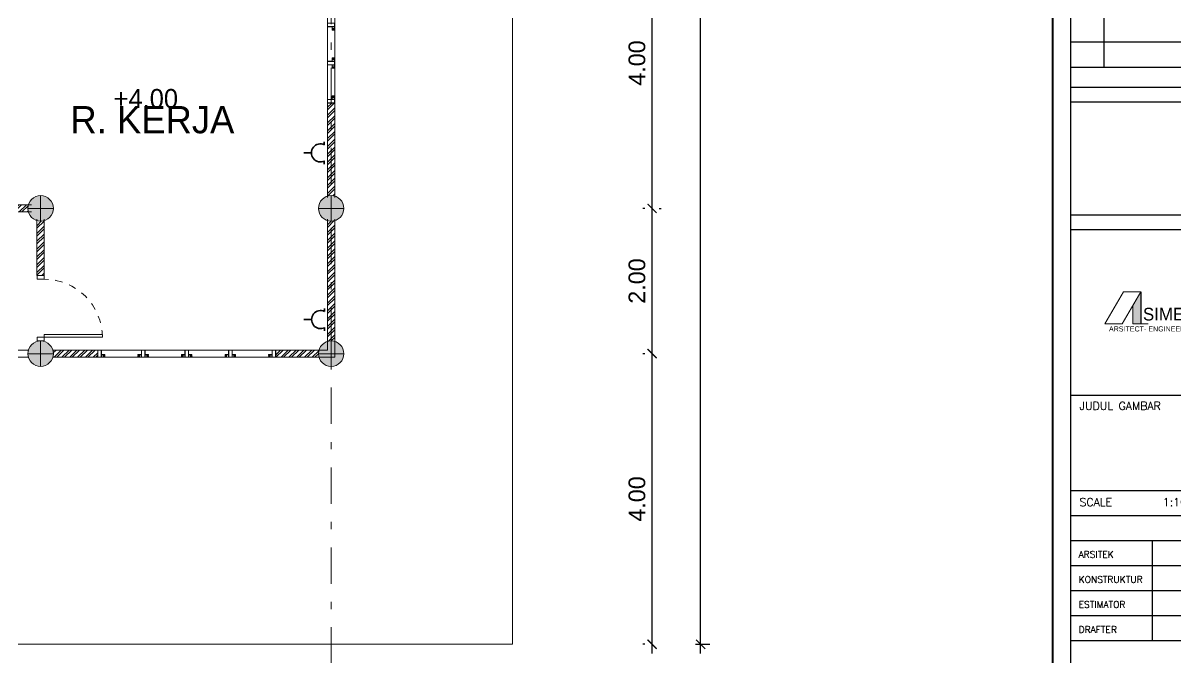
# Model space of a CAD drawing. Header units: millimetres. Extents: x -667 to -468, y -723 to -475.
# Drawn here: x -572.7 to -556.82, y -711.57 to -702.84 of the extents above; entities that cross this region are included whole.
import ezdxf

# ---------------------------------------------------------------- set-up
doc = ezdxf.new("R2010")
doc.units = ezdxf.units.MM
for name, pattern in [('CENTER', [2, 1.25, -0.25, 0.25, -0.25]), ('DASHDOT', [1, 0.5, -0.25, 0, -0.25]), ('DASHED2', [0.375, 0.25, -0.125]), ('HIDDEN', [0.375, 0.25, -0.125])]:
    doc.linetypes.add(name, pattern=pattern)
doc.layers.get('0').update_dxf_attribs({"lineweight": 9})
doc.layers.get('Defpoints').update_dxf_attribs({"lineweight": 0})
for name, color, linetype, lineweight in [('COLUMN', 11, 'Continuous', 9), ('dinding', 36, 'Continuous', 9), ('DOOR', 6, 'Continuous', 5), ('GRID', 250, 'CENTER', 0), ('HIDDEN', 9, 'HIDDEN', 5), ('NOTASI', 250, 'Continuous', 5), ('pintu', 6, 'Continuous', 5), ('TEXT', 26, 'Continuous', 5)]:
    doc.layers.add(name, color=color, linetype=linetype, lineweight=lineweight)
doc.layers.add('KOP', color=1, linetype='Continuous')
doc.styles.add('ROMS', font='romans.shx', dxfattribs={"width": 0.9, "height": 16})
doc.styles.get("Standard").update_dxf_attribs({"font": 'arial.ttf'})
doc.dimstyles.new('Copy of 1-100', dxfattribs={"dimtxt": 0.23, "dimasz": 0.125, "dimexe": 0.125, "dimexo": 0.1, "dimgap": 0.09, "dimtad": 1, "dimtoh": 1, "dimzin": 0, "dimdsep": 46, "dimtxsty": 'Standard', "dimblk": 'ARCHTICK', "dimcen": 0.09, "dimdle": 0.125, "dimclrt": 2, "dimadec": 0, "dimazin": 0, "dimtfac": 1, "dimtofl": 0, "dimtmove": 0, "dimatfit": 3, "dimldrblk": 'ARCHTICK', "dimfxl": 1, "dimtolj": 1, "dimtzin": 0, "dimarcsym": 0})
pattern_1 = [(45, (75.192764, -159.11501), (-0.053881537, 0.053881537), []), (45, (75.228685, -159.11501), (-0.053881537, 0.053881537), [])]

# ---------------------------------------------------------------- blocks, each defined once
blk = doc.blocks.new('EW2433')
at = {"layer": 'NOTASI', "ltscale": 0.6, "true_color": 0x7f0606}
blk.add_hatch(color=16, dxfattribs=at).paths.add_polyline_path([(501.0925, -205.8743), (501.0346, -205.9739), (501.0346, -206.1089), (501.0925, -206.1089)])
at = {"ltscale": 0.6}
for p, q in [((500.9667, -205.8743), (500.8301, -206.1089)), ((501.0925, -205.8743), (500.956, -206.1089)), ((500.9667, -205.8743), (501.0925, -205.8743)), ((501.0346, -205.9739), (501.0346, -206.1089)), ((500.8301, -206.1089), (500.956, -206.1089)), ((501.0346, -206.1089), (501.1479, -206.1089)), ((501.0636, -206.1089), (501.0925, -206.1089))]:
    blk.add_line(p, q, dxfattribs=at)
at = {"lineweight": 30, "ltscale": 0.6}
blk.add_line((501.0925, -205.8743), (501.0925, -206.1089), dxfattribs=at)
at = {"layer": 'KOP', "color": 11, "ltscale": 0.1}
for p, q in [((500.4441, -209.5931), (500.4441, -195.9522)), ((500.4465, -195.9497), (500.4465, -209.5956))]:
    blk.add_line(p, q, dxfattribs=at)
at = {"layer": 'KOP', "linetype": 'Continuous'}
for p, q in [((500.5786, -209.5956), (500.5786, -195.9497)), ((500.5786, -205.3114), (500.5786, -204.4811)), ((500.5786, -204.4811), (502.5381, -204.4811)), ((502.5381, -205.3114), (500.5786, -205.3114))]:
    blk.add_line(p, q, dxfattribs=at)
at = {"layer": 'KOP', "color": 4, "ltscale": 0.1}
for p, q in [((500.8235, -204.2281), (500.8235, -202.925)), ((502.5381, -204.0419), (500.5786, -204.0419)), ((502.5381, -204.2281), (500.5786, -204.2281))]:
    blk.add_line(p, q, dxfattribs=at)
at = {"layer": 'KOP', "linetype": 'Continuous', "ltscale": 0.01}
blk.add_line((500.5786, -204.3731), (502.5381, -204.3731), dxfattribs=at)
at = {"layer": 'KOP', "color": 1, "ltscale": 0.1}
for p, q in [((502.5381, -205.4194), (500.5786, -205.4194)), ((502.5381, -206.6358), (500.5786, -206.6358)), ((502.5381, -207.3355), (500.5786, -207.3355))]:
    blk.add_line(p, q, dxfattribs=at)
at = {"layer": 'KOP', "color": 1, "linetype": 'Continuous'}
blk.add_line((502.5381, -207.5192), (500.5786, -207.5192), dxfattribs=at)
at = {"layer": 'KOP', "color": 3, "ltscale": 0.1}
for p, q in [((502.5381, -207.7029), (500.5786, -207.7029)), ((501.1796, -208.4377), (501.1796, -207.7029)), ((502.5381, -207.8866), (500.5786, -207.8866)), ((502.5381, -208.0703), (500.5786, -208.0703)), ((502.5381, -208.254), (500.5786, -208.254)), ((502.5381, -208.4377), (500.5786, -208.4377)), ((502.5381, -208.4377), (500.5786, -208.4377))]:
    blk.add_line(p, q, dxfattribs=at)
at = {"ltscale": 0.6, "attachment_point": 1}
for s, width, insert, char_height in [('{\\fDroid|b0|i0|c0|p34;SIMETRI STUDIO}', 1.646667, (501.109, -205.992), 0.092913), ('{\\fBankGothic Lt BT|b0|i0|c0|p34;ARSITECT- ENGINEER-SUPERVISOR}', 2.64756, (500.8594, -206.1279), 0.03767)]:
    blk.add_mtext_dynamic_manual_height_columns(s, width=width, gutter_width=1, heights=[0], dxfattribs=dict(at, insert=insert, char_height=char_height))
at = {"layer": 'KOP', "color": 1, "linetype": 'Continuous', "style": 'ROMS', "width": 1}
for s, height, p in [('JUDUL GAMBAR', 0.058786, (500.6432, -206.7413)), ('SCALE', 0.05879, (500.6432, -207.448)), ('1:100', 0.05879, (501.2551, -207.4474)), ('ARSITEK', 0.04899, (500.6364, -207.8267)), ('KONSTRUKTUR', 0.048989, (500.6364, -208.0104)), ('ESTIMATOR', 0.04899, (500.6364, -208.1942)), ('DRAFTER', 0.04899, (500.6364, -208.3779))]:
    blk.add_text(s, height=height, dxfattribs=at).set_placement(p)
blk = doc.blocks.new('kolommm bulat')
at = {"layer": 'NOTASI'}
h = blk.add_hatch(color=256, dxfattribs=at)
h.paths.add_polyline_path([(-808.914, -494.931), (-808.914, -495.106), (-808.739, -495.106, 0.414214)])
h.paths.add_polyline_path([(-808.914, -494.931, 0.414214), (-809.089, -495.106), (-808.914, -495.106)])
h.paths.add_polyline_path([(-808.914, -495.106), (-809.089, -495.106, 0.414214), (-808.914, -495.281)])
h.paths.add_polyline_path([(-808.739, -495.106), (-808.914, -495.106), (-808.914, -495.281, 0.414214)])
for p, q in [((-808.914, -494.931), (-808.914, -495.281)), ((-809.089, -495.106), (-808.739, -495.106))]:
    blk.add_line(p, q)
blk.add_circle((-808.914, -495.106), 0.175)
blk = doc.blocks.new('*U564')
for points in [[(81023, 24533), (80973, 24533), (80973, 24433), (81023, 24433)], [(81873, 24533), (81823, 24533), (81823, 24433), (81873, 24433)], [(81023, 24433), (81023, 23633), (81063, 23633), (81063, 24433)]]:
    blk.add_lwpolyline(points, close=True)
at = {"layer": 'HIDDEN'}
blk.add_arc((81023, 24433), 800, 270, 0, dxfattribs=at)
blk = doc.blocks.new('VFEEW')
h = blk.add_hatch()
h.set_pattern_fill('ANSI31', color=30, scale=0.02, angle=-180, style=0)
h.set_pattern_definition([(45, (-1840.9476361, -2580.5427676), (-0.0017677669529, 0.0017677669529), [])])
h.paths.add_polyline_path([(-646.174, -521.722), (-646.172, -521.722, -0.354282), (-646.17, -521.719), (-646.19, -521.719), (-646.19, -521.727), (-646.174, -521.727)])
h.paths.add_polyline_path([(-646.19, -521.711), (-646.19, -521.719), (-646.17, -521.719, -0.354282), (-646.172, -521.716), (-646.174, -521.716), (-646.174, -521.711)])
h = blk.add_hatch()
h.set_pattern_fill('ANSI31', color=30, scale=0.02, angle=-180, style=0)
h.set_pattern_definition([(135, (549.0636286, -2580.5427676), (0.0017677669529, 0.0017677669529), [])])
h.paths.add_polyline_path([(-645.711, -521.722), (-645.713, -521.722, 0.354282), (-645.715, -521.719), (-645.695, -521.719), (-645.695, -521.727), (-645.711, -521.727)])
h.paths.add_polyline_path([(-645.695, -521.711), (-645.695, -521.719), (-645.715, -521.719, 0.354282), (-645.713, -521.716), (-645.711, -521.716), (-645.711, -521.711)])
h = blk.add_hatch()
h.set_pattern_fill('ANSI31', color=30, scale=0.02, angle=-180, style=0)
h.set_pattern_definition([(45, (-1840.3476361, -2580.5427676), (-0.0017677669529, 0.0017677669529), [])])
h.paths.add_polyline_path([(-645.574, -521.722), (-645.572, -521.722, -0.354282), (-645.57, -521.719), (-645.59, -521.719), (-645.59, -521.727), (-645.574, -521.727)])
h.paths.add_polyline_path([(-645.59, -521.711), (-645.59, -521.719), (-645.57, -521.719, -0.354282), (-645.572, -521.716), (-645.574, -521.716), (-645.574, -521.711)])
h = blk.add_hatch()
h.set_pattern_fill('ANSI31', color=30, scale=0.02, angle=-180, style=0)
h.set_pattern_definition([(135, (549.6636286, -2580.5427676), (0.0017677669529, 0.0017677669529), [])])
h.paths.add_polyline_path([(-645.111, -521.722), (-645.113, -521.722, 0.354282), (-645.115, -521.719), (-645.095, -521.719), (-645.095, -521.727), (-645.111, -521.727)])
h.paths.add_polyline_path([(-645.095, -521.711), (-645.095, -521.719), (-645.115, -521.719, 0.354282), (-645.113, -521.716), (-645.111, -521.716), (-645.111, -521.711)])
h = blk.add_hatch()
h.set_pattern_fill('ANSI31', color=30, scale=0.02, angle=-180, style=0)
h.set_pattern_definition([(45, (-1839.7476361, -2580.5427676), (-0.0017677669529, 0.0017677669529), [])])
h.paths.add_polyline_path([(-644.974, -521.722), (-644.972, -521.722, -0.354282), (-644.97, -521.719), (-644.99, -521.719), (-644.99, -521.727), (-644.974, -521.727)])
h.paths.add_polyline_path([(-644.99, -521.711), (-644.99, -521.719), (-644.97, -521.719, -0.354282), (-644.972, -521.716), (-644.974, -521.716), (-644.974, -521.711)])
h = blk.add_hatch()
h.set_pattern_fill('ANSI31', color=30, scale=0.02, angle=-180, style=0)
h.set_pattern_definition([(135, (550.2636286, -2580.5427676), (0.0017677669529, 0.0017677669529), [])])
h.paths.add_polyline_path([(-644.511, -521.722), (-644.513, -521.722, 0.354282), (-644.515, -521.719), (-644.495, -521.719), (-644.495, -521.727), (-644.511, -521.727)])
h.paths.add_polyline_path([(-644.495, -521.711), (-644.495, -521.719), (-644.515, -521.719, 0.354282), (-644.513, -521.716), (-644.511, -521.716), (-644.511, -521.711)])
h = blk.add_hatch()
h.set_pattern_fill('ANSI31', color=30, scale=0.02, angle=-180, style=0)
h.set_pattern_definition([(45, (-1839.1476361, -2580.5427676), (-0.0017677669529, 0.0017677669529), [])])
h.paths.add_polyline_path([(-644.374, -521.722), (-644.372, -521.722, -0.354282), (-644.37, -521.719), (-644.39, -521.719), (-644.39, -521.727), (-644.374, -521.727)])
h.paths.add_polyline_path([(-644.39, -521.711), (-644.39, -521.719), (-644.37, -521.719, -0.354282), (-644.372, -521.716), (-644.374, -521.716), (-644.374, -521.711)])
h = blk.add_hatch()
h.set_pattern_fill('ANSI31', color=30, scale=0.02, angle=-180, style=0)
h.set_pattern_definition([(135, (550.8636286, -2580.5427676), (0.0017677669529, 0.0017677669529), [])])
h.paths.add_polyline_path([(-643.911, -521.722), (-643.913, -521.722, 0.354282), (-643.915, -521.719), (-643.895, -521.719), (-643.895, -521.727), (-643.911, -521.727)])
h.paths.add_polyline_path([(-643.895, -521.711), (-643.895, -521.719), (-643.915, -521.719, 0.354282), (-643.913, -521.716), (-643.911, -521.716), (-643.911, -521.711)])
for points in [[(-646.267, -521.638), (-643.817, -521.638), (-643.817, -521.738), (-646.267, -521.738)], [(-646.217, -521.638), (-646.267, -521.638), (-646.267, -521.738), (-646.217, -521.738)], [(-646.219, -521.64), (-646.265, -521.64), (-646.265, -521.736), (-646.219, -521.736)], [(-645.617, -521.638), (-645.667, -521.638), (-645.667, -521.738), (-645.617, -521.738)], [(-645.619, -521.64), (-645.665, -521.64), (-645.665, -521.736), (-645.619, -521.736)], [(-645.017, -521.638), (-645.067, -521.638), (-645.067, -521.738), (-645.017, -521.738)], [(-645.019, -521.64), (-645.065, -521.64), (-645.065, -521.736), (-645.019, -521.736)], [(-644.417, -521.638), (-644.467, -521.638), (-644.467, -521.738), (-644.417, -521.738)], [(-644.419, -521.64), (-644.465, -521.64), (-644.465, -521.736), (-644.419, -521.736)], [(-643.817, -521.638), (-643.867, -521.638), (-643.867, -521.738), (-643.817, -521.738)], [(-643.819, -521.64), (-643.865, -521.64), (-643.865, -521.736), (-643.819, -521.736)], [(-646.192, -521.709), (-646.172, -521.709), (-646.172, -521.703), (-646.215, -521.703), (-646.215, -521.736), (-646.172, -521.736), (-646.172, -521.729), (-646.192, -521.729)], [(-645.693, -521.709), (-645.713, -521.709), (-645.713, -521.703), (-645.669, -521.703), (-645.669, -521.736), (-645.713, -521.736), (-645.713, -521.729), (-645.693, -521.729)], [(-645.592, -521.709), (-645.572, -521.709), (-645.572, -521.703), (-645.615, -521.703), (-645.615, -521.736), (-645.572, -521.736), (-645.572, -521.729), (-645.592, -521.729)], [(-645.093, -521.709), (-645.113, -521.709), (-645.113, -521.703), (-645.069, -521.703), (-645.069, -521.736), (-645.113, -521.736), (-645.113, -521.729), (-645.093, -521.729)], [(-644.992, -521.709), (-644.972, -521.709), (-644.972, -521.703), (-645.015, -521.703), (-645.015, -521.736), (-644.972, -521.736), (-644.972, -521.729), (-644.992, -521.729)], [(-644.493, -521.709), (-644.513, -521.709), (-644.513, -521.703), (-644.469, -521.703), (-644.469, -521.736), (-644.513, -521.736), (-644.513, -521.729), (-644.493, -521.729)], [(-644.392, -521.709), (-644.372, -521.709), (-644.372, -521.703), (-644.415, -521.703), (-644.415, -521.736), (-644.372, -521.736), (-644.372, -521.729), (-644.392, -521.729)], [(-643.893, -521.709), (-643.913, -521.709), (-643.913, -521.703), (-643.869, -521.703), (-643.869, -521.736), (-643.913, -521.736), (-643.913, -521.729), (-643.893, -521.729)]]:
    blk.add_lwpolyline(points, close=True)
for points in [[(-646.172, -521.713), (-646.172, -521.711), (-646.172, -521.716), (-646.172, -521.711), (-646.17, -521.711), (-646.17, -521.701), (-646.217, -521.701), (-646.217, -521.738), (-646.17, -521.738), (-646.17, -521.727), (-646.172, -521.727), (-646.172, -521.722), (-646.172, -521.727)], [(-646.172, -521.722), (-646.174, -521.722), (-646.174, -521.727), (-646.19, -521.727), (-646.19, -521.711), (-646.174, -521.711), (-646.174, -521.716), (-646.172, -521.716)], [(-645.713, -521.713), (-645.713, -521.711), (-645.713, -521.716), (-645.713, -521.711), (-645.715, -521.711), (-645.715, -521.701), (-645.667, -521.701), (-645.667, -521.738), (-645.715, -521.738), (-645.715, -521.727), (-645.713, -521.727), (-645.713, -521.722), (-645.713, -521.727)], [(-645.713, -521.722), (-645.711, -521.722), (-645.711, -521.727), (-645.695, -521.727), (-645.695, -521.711), (-645.711, -521.711), (-645.711, -521.716), (-645.713, -521.716)], [(-645.572, -521.713), (-645.572, -521.711), (-645.572, -521.716), (-645.572, -521.711), (-645.57, -521.711), (-645.57, -521.701), (-645.617, -521.701), (-645.617, -521.738), (-645.57, -521.738), (-645.57, -521.727), (-645.572, -521.727), (-645.572, -521.722), (-645.572, -521.727)], [(-645.572, -521.722), (-645.574, -521.722), (-645.574, -521.727), (-645.59, -521.727), (-645.59, -521.711), (-645.574, -521.711), (-645.574, -521.716), (-645.572, -521.716)], [(-645.113, -521.713), (-645.113, -521.711), (-645.113, -521.716), (-645.113, -521.711), (-645.115, -521.711), (-645.115, -521.701), (-645.067, -521.701), (-645.067, -521.738), (-645.115, -521.738), (-645.115, -521.727), (-645.113, -521.727), (-645.113, -521.722), (-645.113, -521.727)], [(-645.113, -521.722), (-645.111, -521.722), (-645.111, -521.727), (-645.095, -521.727), (-645.095, -521.711), (-645.111, -521.711), (-645.111, -521.716), (-645.113, -521.716)], [(-644.972, -521.713), (-644.972, -521.711), (-644.972, -521.716), (-644.972, -521.711), (-644.97, -521.711), (-644.97, -521.701), (-645.017, -521.701), (-645.017, -521.738), (-644.97, -521.738), (-644.97, -521.727), (-644.972, -521.727), (-644.972, -521.722), (-644.972, -521.727)], [(-644.972, -521.722), (-644.974, -521.722), (-644.974, -521.727), (-644.99, -521.727), (-644.99, -521.711), (-644.974, -521.711), (-644.974, -521.716), (-644.972, -521.716)], [(-644.513, -521.713), (-644.513, -521.711), (-644.513, -521.716), (-644.513, -521.711), (-644.515, -521.711), (-644.515, -521.701), (-644.467, -521.701), (-644.467, -521.738), (-644.515, -521.738), (-644.515, -521.727), (-644.513, -521.727), (-644.513, -521.722), (-644.513, -521.727)], [(-644.513, -521.722), (-644.511, -521.722), (-644.511, -521.727), (-644.495, -521.727), (-644.495, -521.711), (-644.511, -521.711), (-644.511, -521.716), (-644.513, -521.716)], [(-644.372, -521.713), (-644.372, -521.711), (-644.372, -521.716), (-644.372, -521.711), (-644.37, -521.711), (-644.37, -521.701), (-644.417, -521.701), (-644.417, -521.738), (-644.37, -521.738), (-644.37, -521.727), (-644.372, -521.727), (-644.372, -521.722), (-644.372, -521.727)], [(-644.372, -521.722), (-644.374, -521.722), (-644.374, -521.727), (-644.39, -521.727), (-644.39, -521.711), (-644.374, -521.711), (-644.374, -521.716), (-644.372, -521.716)], [(-643.913, -521.713), (-643.913, -521.711), (-643.913, -521.716), (-643.913, -521.711), (-643.915, -521.711), (-643.915, -521.701), (-643.867, -521.701), (-643.867, -521.738), (-643.915, -521.738), (-643.915, -521.727), (-643.913, -521.727), (-643.913, -521.722), (-643.913, -521.727)], [(-643.913, -521.722), (-643.911, -521.722), (-643.911, -521.727), (-643.895, -521.727), (-643.895, -521.711), (-643.911, -521.711), (-643.911, -521.716), (-643.913, -521.716)]]:
    blk.add_lwpolyline(points)
at = {"color": 20, "const_width": 0.002}
for points in [[(-645.711, -521.719), (-646.174, -521.719)], [(-645.111, -521.719), (-645.574, -521.719)], [(-644.511, -521.719), (-644.974, -521.719)], [(-643.911, -521.719), (-644.374, -521.719)]]:
    blk.add_lwpolyline(points, dxfattribs=at)
for centre, start, end in [((-646.169, -521.717), 174.6734, 252.7067), ((-646.169, -521.722), 107.2933, 185.3266), ((-645.715, -521.717), 287.2933, 5.3266), ((-645.715, -521.722), 354.6734, 72.7067), ((-645.569, -521.717), 174.6734, 252.7067), ((-645.569, -521.722), 107.2933, 185.3266), ((-645.115, -521.717), 287.2933, 5.3266), ((-645.115, -521.722), 354.6734, 72.7067), ((-644.969, -521.717), 174.6734, 252.7067), ((-644.969, -521.722), 107.2933, 185.3266), ((-644.515, -521.717), 287.2933, 5.3266), ((-644.515, -521.722), 354.6734, 72.7067), ((-644.369, -521.717), 174.6734, 252.7067), ((-644.369, -521.722), 107.2933, 185.3266), ((-643.915, -521.717), 287.2933, 5.3266), ((-643.915, -521.722), 354.6734, 72.7067)]:
    blk.add_arc(centre, 0.00286, start, end)
blk = doc.blocks.new('_ArchTick')
at = {"color": 0, "linetype": 'ByBlock', "const_width": 0.15}
blk.add_lwpolyline([(-0.5, -0.5), (0.5, 0.5)], dxfattribs=at)
blk = doc.blocks.new('*D1124')
at = {"layer": 'Defpoints', "color": 0}
for p in [(-564.036, -707.386), (-564.036, -707.386), (-564.036, -711.386)]:
    blk.add_point(p, dxfattribs=at)
at = {"layer": 'NOTASI', "color": 0, "lineweight": -2}
for p, q in [((-564.136, -707.386), (-564.161, -707.386)), ((-564.036, -711.511), (-564.036, -707.261)), ((-564.136, -711.386), (-564.161, -711.386))]:
    blk.add_line(p, q, dxfattribs=at)
at = {"layer": 'NOTASI', "color": 0, "lineweight": -2, "xscale": 0.125, "yscale": 0.125, "zscale": 0.125}
for p, rotation in [((-564.036, -707.386), 90), ((-564.036, -711.386), 270)]:
    blk.add_blockref('_ArchTick', p, dxfattribs=dict(at, rotation=rotation))
at = {"layer": 'NOTASI', "color": 2, "insert": (-564.243, -709.386), "char_height": 0.23, "attachment_point": 5, "rotation": 90}
blk.add_mtext('\\A1;4.00', dxfattribs=at)
blk = doc.blocks.new('*D1125')
at = {"layer": 'Defpoints', "color": 0}
for p in [(-564.036, -705.386), (-564.036, -705.386), (-564.036, -707.386)]:
    blk.add_point(p, dxfattribs=at)
at = {"layer": 'NOTASI', "color": 0, "lineweight": -2}
for p, q in [((-564.036, -707.511), (-564.036, -705.261)), ((-564.136, -705.386), (-564.161, -705.386)), ((-564.136, -707.386), (-564.161, -707.386))]:
    blk.add_line(p, q, dxfattribs=at)
at = {"layer": 'NOTASI', "color": 0, "lineweight": -2, "xscale": 0.125, "yscale": 0.125, "zscale": 0.125}
for p, rotation in [((-564.036, -705.386), 90), ((-564.036, -707.386), 270)]:
    blk.add_blockref('_ArchTick', p, dxfattribs=dict(at, rotation=rotation))
at = {"layer": 'NOTASI', "color": 2, "insert": (-564.243, -706.386), "char_height": 0.23, "attachment_point": 5, "rotation": 90}
blk.add_mtext('\\A1;2.00', dxfattribs=at)
blk = doc.blocks.new('*D1126')
at = {"layer": 'Defpoints', "color": 0}
for p in [(-564.036, -701.386), (-564.036, -701.386), (-564.036, -705.386)]:
    blk.add_point(p, dxfattribs=at)
at = {"layer": 'NOTASI', "color": 0, "lineweight": -2}
for p, q in [((-564.036, -705.511), (-564.036, -701.261)), ((-563.936, -701.386), (-563.911, -701.386)), ((-563.936, -705.386), (-563.911, -705.386))]:
    blk.add_line(p, q, dxfattribs=at)
at = {"layer": 'NOTASI', "color": 0, "lineweight": -2, "xscale": 0.125, "yscale": 0.125, "zscale": 0.125}
for p, rotation in [((-564.036, -701.386), 90), ((-564.036, -705.386), 270)]:
    blk.add_blockref('_ArchTick', p, dxfattribs=dict(at, rotation=rotation))
at = {"layer": 'NOTASI', "color": 2, "insert": (-564.243, -703.386), "char_height": 0.23, "attachment_point": 5, "rotation": 90}
blk.add_mtext('\\A1;4.00', dxfattribs=at)
blk = doc.blocks.new('*D1132')
at = {"layer": 'Defpoints', "color": 0}
for p in [(-563.367, -691.386), (-563.367, -691.386), (-563.536, -711.386)]:
    blk.add_point(p, dxfattribs=at)
at = {"layer": 'NOTASI', "color": 0, "lineweight": -2}
for p, q in [((-563.367, -711.511), (-563.367, -691.261)), ((-563.467, -691.386), (-563.492, -691.386)), ((-563.436, -711.386), (-563.242, -711.386))]:
    blk.add_line(p, q, dxfattribs=at)
at = {"layer": 'NOTASI', "color": 0, "lineweight": -2, "xscale": 0.125, "yscale": 0.125, "zscale": 0.125}
for p, rotation in [((-563.367, -691.386), 90), ((-563.367, -711.386), 270)]:
    blk.add_blockref('_ArchTick', p, dxfattribs=dict(at, rotation=rotation))
at = {"layer": 'NOTASI', "color": 2, "insert": (-563.574, -701.386), "char_height": 0.23, "attachment_point": 5, "rotation": 90}
blk.add_mtext('\\A1;20.00', dxfattribs=at)
blk = doc.blocks.new('FCE')
h = blk.add_hatch()
h.set_pattern_fill('ANSI31', color=30, scale=0.02, angle=-180, style=0)
h.set_pattern_definition([(45, (-1849.7851361, -2568.5427676), (-0.0017677669529, 0.0017677669529), [])])
h.paths.add_polyline_path([(-655.011, -509.722), (-655.009, -509.722, -0.354282), (-655.007, -509.719), (-655.027, -509.719), (-655.027, -509.727), (-655.011, -509.727)])
h.paths.add_polyline_path([(-655.027, -509.711), (-655.027, -509.719), (-655.007, -509.719, -0.354282), (-655.009, -509.716), (-655.011, -509.716), (-655.011, -509.711)])
h = blk.add_hatch()
h.set_pattern_fill('ANSI31', color=30, scale=0.02, angle=-180, style=0)
h.set_pattern_definition([(135, (540.1511286, -2568.5427676), (0.0017677669529, 0.0017677669529), [])])
h.paths.add_polyline_path([(-654.623, -509.722), (-654.625, -509.722, 0.354282), (-654.627, -509.719), (-654.607, -509.719), (-654.607, -509.727), (-654.623, -509.727)])
h.paths.add_polyline_path([(-654.607, -509.711), (-654.607, -509.719), (-654.627, -509.719, 0.354282), (-654.625, -509.716), (-654.623, -509.716), (-654.623, -509.711)])
h = blk.add_hatch()
h.set_pattern_fill('ANSI31', color=30, scale=0.02, angle=-180, style=0)
h.set_pattern_definition([(45, (-1849.2601361, -2568.5427676), (-0.0017677669529, 0.0017677669529), [])])
h.paths.add_polyline_path([(-654.486, -509.722), (-654.484, -509.722, -0.354282), (-654.482, -509.719), (-654.502, -509.719), (-654.502, -509.727), (-654.486, -509.727)])
h.paths.add_polyline_path([(-654.502, -509.711), (-654.502, -509.719), (-654.482, -509.719, -0.354282), (-654.484, -509.716), (-654.486, -509.716), (-654.486, -509.711)])
h = blk.add_hatch()
h.set_pattern_fill('ANSI31', color=30, scale=0.02, angle=-180, style=0)
h.set_pattern_definition([(135, (540.6761286, -2568.5427676), (0.0017677669529, 0.0017677669529), [])])
h.paths.add_polyline_path([(-654.098, -509.722), (-654.1, -509.722, 0.354282), (-654.102, -509.719), (-654.082, -509.719), (-654.082, -509.727), (-654.098, -509.727)])
h.paths.add_polyline_path([(-654.082, -509.711), (-654.082, -509.719), (-654.102, -509.719, 0.354282), (-654.1, -509.716), (-654.098, -509.716), (-654.098, -509.711)])
for points in [[(-655.055, -509.638), (-655.105, -509.638), (-655.105, -509.738), (-655.055, -509.738)], [(-655.105, -509.638), (-654.005, -509.638), (-654.005, -509.738), (-655.105, -509.738)], [(-655.057, -509.64), (-655.103, -509.64), (-655.103, -509.736), (-655.057, -509.736)], [(-655.029, -509.709), (-655.009, -509.709), (-655.009, -509.703), (-655.053, -509.703), (-655.053, -509.736), (-655.009, -509.736), (-655.009, -509.729), (-655.029, -509.729)], [(-654.605, -509.709), (-654.625, -509.709), (-654.625, -509.703), (-654.582, -509.703), (-654.582, -509.736), (-654.625, -509.736), (-654.625, -509.729), (-654.605, -509.729)], [(-654.53, -509.638), (-654.58, -509.638), (-654.58, -509.738), (-654.53, -509.738)], [(-654.532, -509.64), (-654.578, -509.64), (-654.578, -509.736), (-654.532, -509.736)], [(-654.504, -509.709), (-654.484, -509.709), (-654.484, -509.703), (-654.528, -509.703), (-654.528, -509.736), (-654.484, -509.736), (-654.484, -509.729), (-654.504, -509.729)], [(-654.08, -509.709), (-654.1, -509.709), (-654.1, -509.703), (-654.057, -509.703), (-654.057, -509.736), (-654.1, -509.736), (-654.1, -509.729), (-654.08, -509.729)], [(-654.005, -509.638), (-654.055, -509.638), (-654.055, -509.738), (-654.005, -509.738)], [(-654.007, -509.64), (-654.053, -509.64), (-654.053, -509.736), (-654.007, -509.736)]]:
    blk.add_lwpolyline(points, close=True)
for points in [[(-655.009, -509.713), (-655.009, -509.711), (-655.009, -509.716), (-655.009, -509.711), (-655.007, -509.711), (-655.007, -509.701), (-655.055, -509.701), (-655.055, -509.738), (-655.007, -509.738), (-655.007, -509.727), (-655.009, -509.727), (-655.009, -509.722), (-655.009, -509.727)], [(-655.009, -509.722), (-655.011, -509.722), (-655.011, -509.727), (-655.027, -509.727), (-655.027, -509.711), (-655.011, -509.711), (-655.011, -509.716), (-655.009, -509.716)], [(-654.625, -509.713), (-654.625, -509.711), (-654.625, -509.716), (-654.625, -509.711), (-654.627, -509.711), (-654.627, -509.701), (-654.58, -509.701), (-654.58, -509.738), (-654.627, -509.738), (-654.627, -509.727), (-654.625, -509.727), (-654.625, -509.722), (-654.625, -509.727)], [(-654.625, -509.722), (-654.623, -509.722), (-654.623, -509.727), (-654.607, -509.727), (-654.607, -509.711), (-654.623, -509.711), (-654.623, -509.716), (-654.625, -509.716)], [(-654.484, -509.713), (-654.484, -509.711), (-654.484, -509.716), (-654.484, -509.711), (-654.482, -509.711), (-654.482, -509.701), (-654.53, -509.701), (-654.53, -509.738), (-654.482, -509.738), (-654.482, -509.727), (-654.484, -509.727), (-654.484, -509.722), (-654.484, -509.727)], [(-654.484, -509.722), (-654.486, -509.722), (-654.486, -509.727), (-654.502, -509.727), (-654.502, -509.711), (-654.486, -509.711), (-654.486, -509.716), (-654.484, -509.716)], [(-654.1, -509.713), (-654.1, -509.711), (-654.1, -509.716), (-654.1, -509.711), (-654.102, -509.711), (-654.102, -509.701), (-654.055, -509.701), (-654.055, -509.738), (-654.102, -509.738), (-654.102, -509.727), (-654.1, -509.727), (-654.1, -509.722), (-654.1, -509.727)], [(-654.1, -509.722), (-654.098, -509.722), (-654.098, -509.727), (-654.082, -509.727), (-654.082, -509.711), (-654.098, -509.711), (-654.098, -509.716), (-654.1, -509.716)]]:
    blk.add_lwpolyline(points)
at = {"color": 20, "const_width": 0.002}
for points in [[(-654.623, -509.719), (-655.011, -509.719)], [(-654.098, -509.719), (-654.486, -509.719)]]:
    blk.add_lwpolyline(points, dxfattribs=at)
for centre, start, end in [((-655.006, -509.717), 174.6734, 252.7067), ((-655.006, -509.722), 107.2933, 185.3266), ((-654.628, -509.717), 287.2933, 5.3266), ((-654.628, -509.722), 354.6734, 72.7067), ((-654.481, -509.717), 174.6734, 252.7067), ((-654.481, -509.722), 107.2933, 185.3266), ((-654.103, -509.717), 287.2933, 5.3266), ((-654.103, -509.722), 354.6734, 72.7067)]:
    blk.add_arc(centre, 0.00286, start, end)
blk = doc.blocks.new('sk 1')
at = {"color": 242, "lineweight": 35, "true_color": 0xbb071f}
for p, q in [((-124, 0), (-230, 0)), ((54, 111), (54, 154)), ((54, 111), (54, 111)), ((54, -111), (54, -154))]:
    blk.add_line(p, q, dxfattribs=at)
blk.add_arc((0, 0), 124, 64.0295, 295.9705, dxfattribs=at)

msp = doc.modelspace()

# ---------------------------------------------------------------- hatches: boundary and pattern name
at = {"layer": 'NOTASI'}
h = msp.add_hatch(dxfattribs=at)
h.set_pattern_fill('ANSI32', color=256, scale=0.008, style=0)
h.set_pattern_definition(pattern_1)
h.paths.add_polyline_path([(-568.406, -703.936), (-568.506, -703.936), (-568.506, -705.218, -0.145898), (-568.406, -705.218)])
h.paths.add_polyline_path([(-568.406, -705.553, -0.145898), (-568.506, -705.553), (-568.506, -707.218, -0.145898), (-568.406, -707.218)])
h.paths.add_polyline_path([(-568.623, -707.336), (-569.218, -707.336), (-569.218, -707.436), (-568.623, -707.436, -0.072565), (-568.631, -707.386, -0.072565)])
h = msp.add_hatch(dxfattribs=at)
h.set_pattern_fill('ANSI32', color=256, scale=0.008, style=0)
h.set_pattern_definition(pattern_1)
h.paths.add_polyline_path([(-572.406, -705.553, -0.145898), (-572.506, -705.553), (-572.506, -706.311), (-572.406, -706.311)])
h.paths.add_polyline_path([(-572.631, -705.386, -0.072565), (-572.623, -705.336), (-572.867, -705.336), (-572.867, -705.436), (-572.623, -705.436, -0.072565)])
h.paths.add_polyline_path([(-574.035, -705.336), (-574.288, -705.336, -0.072565), (-574.281, -705.386, -0.072565), (-574.288, -705.436), (-574.035, -705.436)])
h = msp.add_hatch(dxfattribs=at)
h.set_pattern_fill('ANSI32', color=256, scale=0.008, style=0)
h.set_pattern_definition(pattern_1)
h.paths.add_polyline_path([(-571.668, -707.336), (-572.288, -707.336, -0.072565), (-572.281, -707.386, -0.072565), (-572.288, -707.436), (-571.668, -707.436)])

# ---------------------------------------------------------------- linework, layer by layer
at = {"layer": 'dinding', "ltscale": 0.01}
for p, q in [((-565.956, -694.386), (-565.956, -711.386)), ((-565.956, -711.386), (-583.956, -711.386))]:
    msp.add_line(p, q, dxfattribs=at)
at = {"layer": 'dinding'}
for p, q in [((-568.506, -701.536), (-568.506, -705.236)), ((-568.406, -701.536), (-568.406, -705.236)), ((-572.581, -705.336), (-577.831, -705.336)), ((-572.581, -705.436), (-577.831, -705.436)), ((-572.506, -706.311), (-572.506, -705.536)), ((-572.406, -706.311), (-572.406, -705.536)), ((-568.506, -705.536), (-568.506, -707.336)), ((-568.406, -705.536), (-568.406, -707.436)), ((-568.506, -707.336), (-572.288, -707.336)), ((-572.631, -707.436), (-574.506, -707.436)), ((-568.406, -707.436), (-572.288, -707.436))]:
    msp.add_line(p, q, dxfattribs=at)
at = {"layer": 'dinding', "linetype": 'DASHED2'}
msp.add_line((-572.631, -707.336), (-574.406, -707.336), dxfattribs=at)
at = {"layer": 'GRID', "linetype": 'DASHDOT', "lineweight": 0}
msp.add_line((-568.456, -697.952), (-568.456, -712.73), dxfattribs=at)

# ---------------------------------------------------------------- block references
at = {"xscale": 1.875, "yscale": 1.875, "zscale": 1.875}
msp.add_blockref('EW2433', (-1496.856, -320.52), dxfattribs=at)
at = {"color": 0, "xscale": 0.001, "yscale": 0.001, "zscale": 0.001}
for p in [(-568.603, -704.623), (-568.6, -706.917)]:
    msp.add_blockref('sk 1', p, dxfattribs=at)
at = {"layer": 'COLUMN'}
for p in [(236.459, -210.28), (240.459, -210.28), (236.459, -212.28), (240.459, -212.28)]:
    msp.add_blockref('kolommm bulat', p, dxfattribs=at)
at = {"layer": 'DOOR', "xscale": 0.0009999999999763531, "yscale": 0.0009999999999763531, "zscale": 0.0009999999999763531, "rotation": 90}
msp.add_blockref('*U564', (-547.972, -788.184), dxfattribs=at)
at = {"layer": 'pintu', "rotation": 90.00000000000001}
msp.add_blockref('FCE', (-1078.144, -48.831), dxfattribs=at)
at = {"layer": 'pintu'}
msp.add_blockref('VFEEW', (74.599, -185.698), dxfattribs=at)

# ---------------------------------------------------------------- texts
at = {"layer": 'TEXT', "lineweight": 9, "insert": (-571.007, -703.876), "char_height": 0.26238, "attachment_point": 5}
msp.add_mtext('{\\fIrisUPC|b0|i0|c0|p34;+4.00}', dxfattribs=at)
at = {"layer": 'TEXT', "insert": (-572.045, -703.978), "char_height": 0.375, "width": 2.14609, "attachment_point": 1}
msp.add_mtext('{\\fAvantGarde Bk BT|b0|i0|c0|p34;R. KERJA}', dxfattribs=at)

# ---------------------------------------------------------------- dimensions: what is measured, and where the dimension line sits
at = {"layer": 'NOTASI'}
for base, p1, p2, picture, middle in [((-563.367, -691.386), (-563.536, -711.386), (-563.367, -691.386), '*D1132', (-563.574, -701.386)), ((-564.036, -701.386), (-564.036, -705.386), (-564.036, -701.386), '*D1126', (-564.243, -703.386)), ((-564.036, -705.386), (-564.036, -707.386), (-564.036, -705.386), '*D1125', (-564.243, -706.386)), ((-564.036, -707.386), (-564.036, -711.386), (-564.036, -707.386), '*D1124', (-564.243, -709.386))]:
    dim = msp.add_linear_dim(base=base, p1=p1, p2=p2, angle=90, dimstyle='Copy of 1-100', dxfattribs=at)
    dim.commit()
    dim.dimension.update_dxf_attribs({"geometry": picture, "text_midpoint": middle})

doc.saveas('drawing.dxf')
